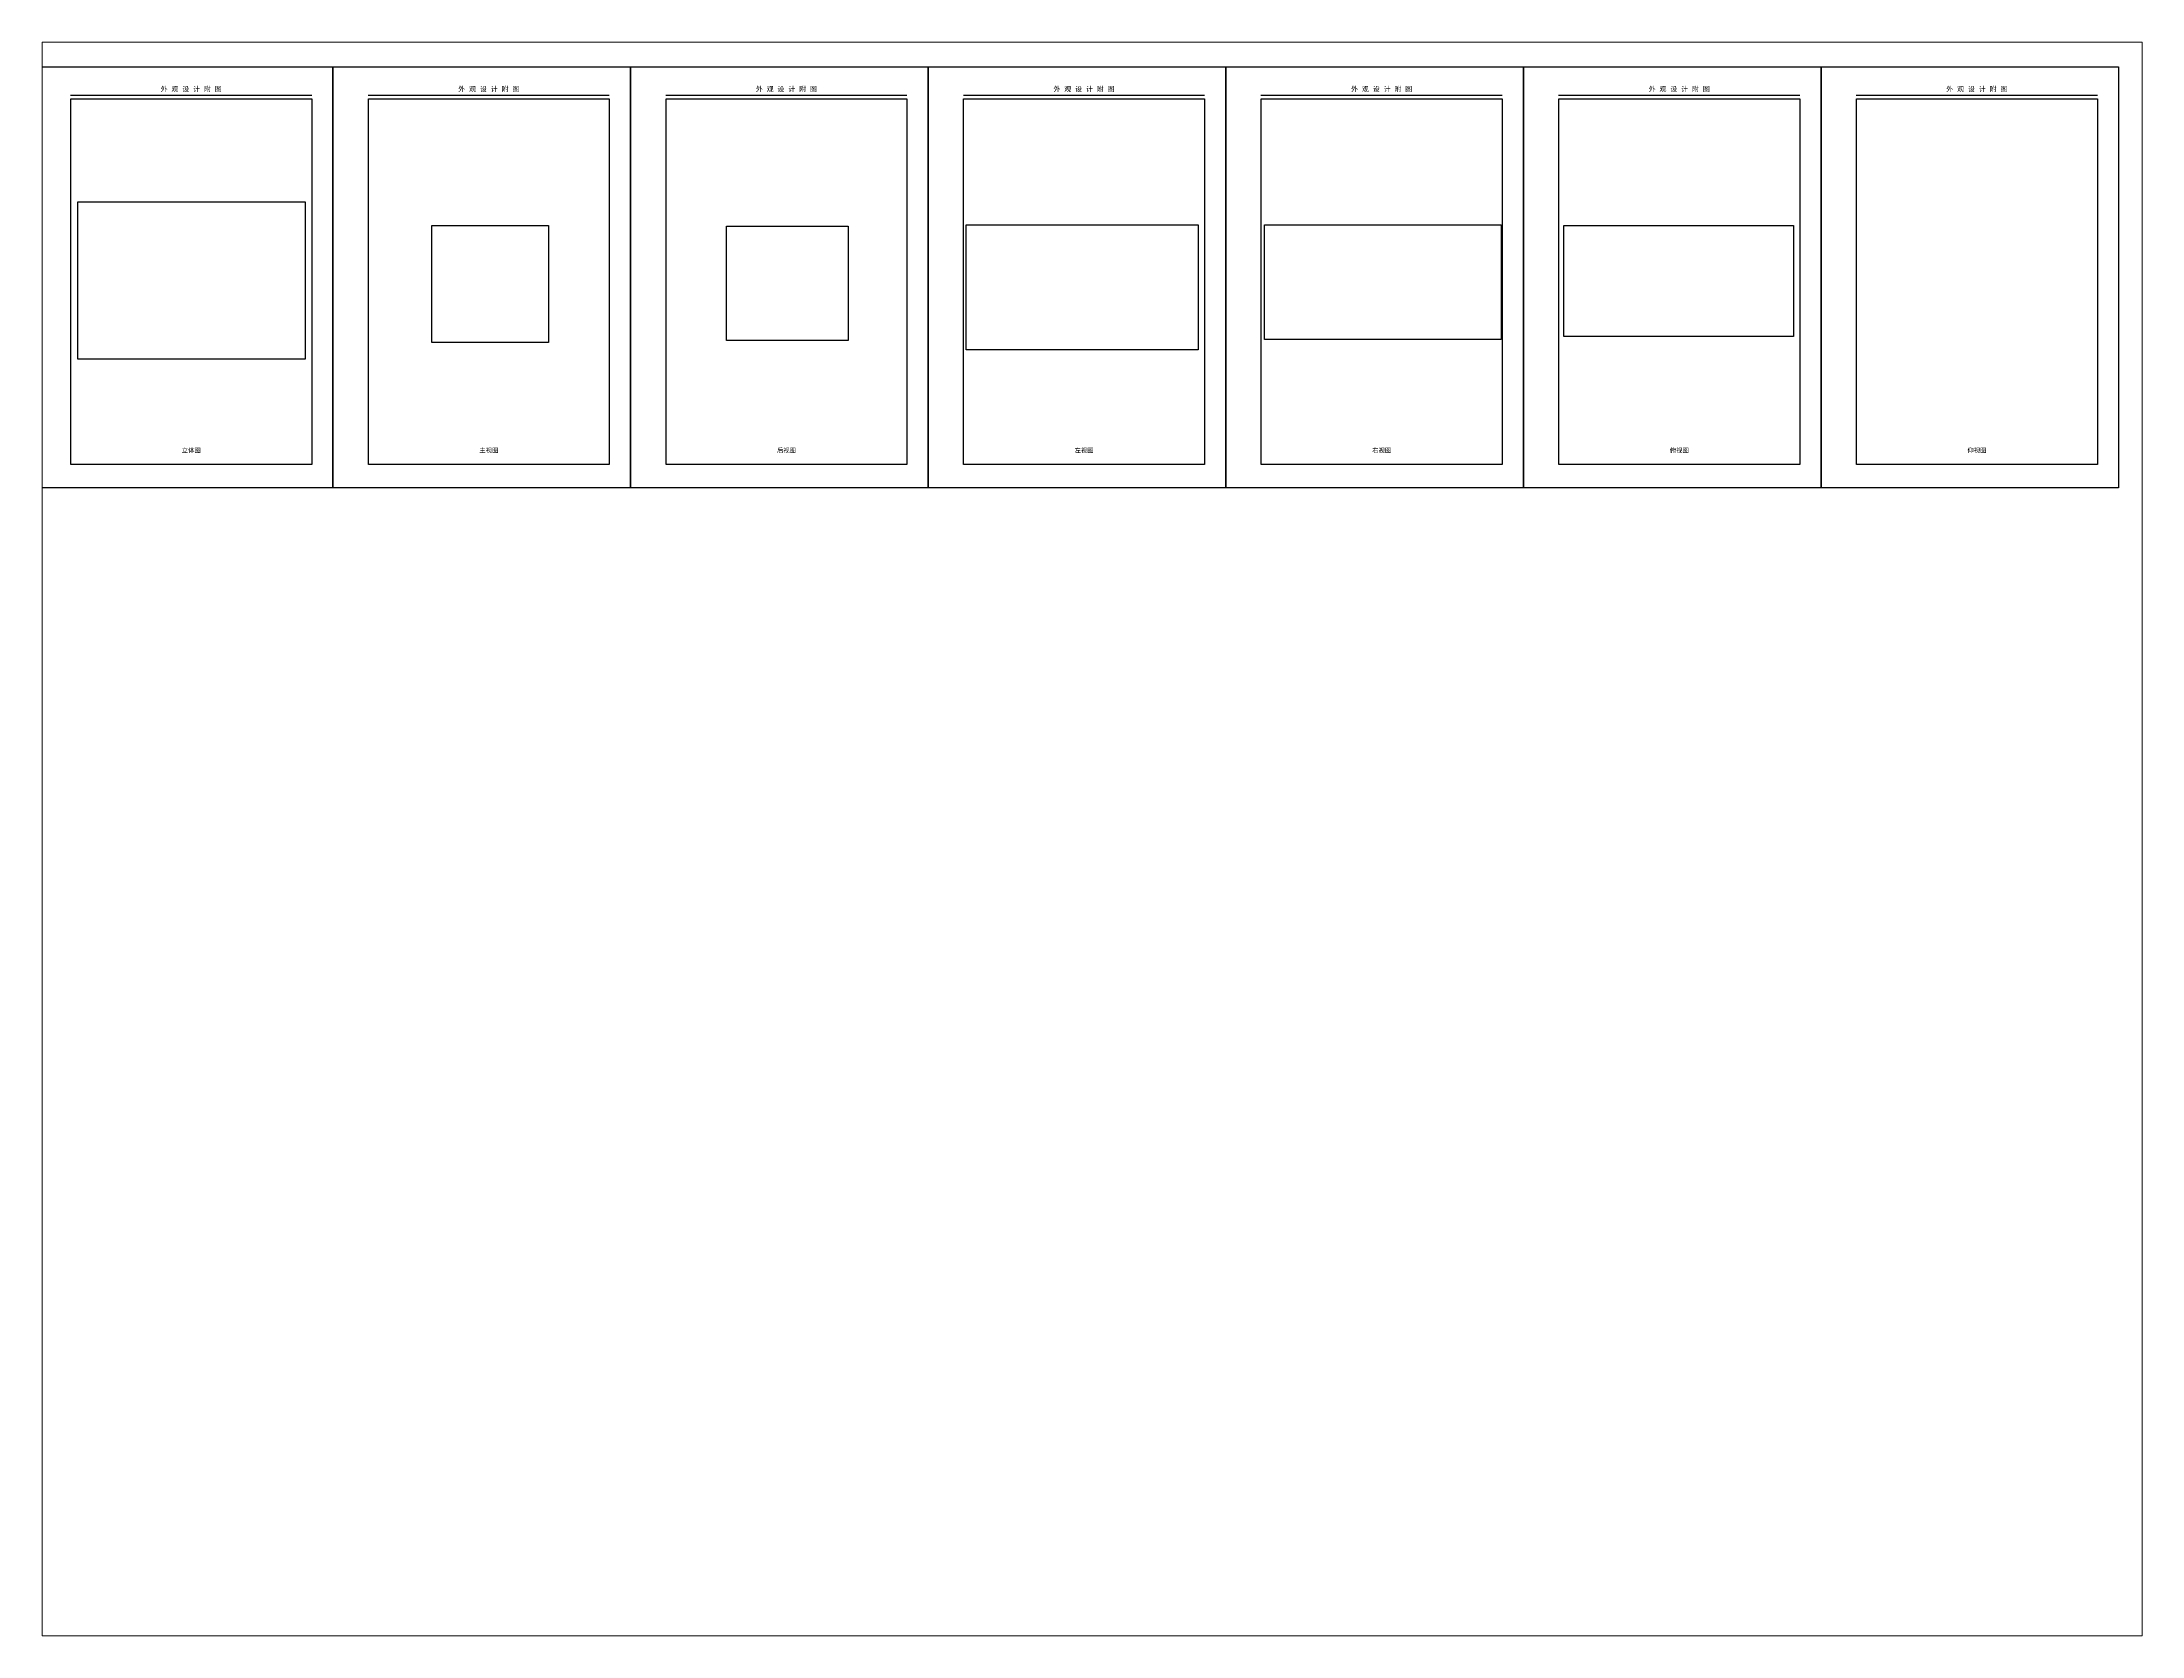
# Paper-space layout '布局1' of a CAD drawing. Header units: millimetres. Extents: x 26 to 231, y 20 to 176.
# The model-space entities are those that its viewports show. They can reach past a viewport. Long polylines and large blocks are cut down to what shows.
import ezdxf

# ---------------------------------------------------------------- set-up
doc = ezdxf.new("R2010")
doc.units = ezdxf.units.MM
doc.layers.get('0').update_dxf_attribs({"plot": 0})
doc.layers.add('A', color=7, linetype='Continuous')
doc.layers.add('图层1', color=7, linetype='Continuous')
doc.styles.get("Standard").update_dxf_attribs({"font": 'txt', "bigfont": 'gbcbig.shx'})
picture_1 = doc.add_image_def('image1.jpg', size_in_pixel=(1095, 758))
picture_2 = doc.add_image_def('image2.jpg', size_in_pixel=(806, 808))
picture_3 = doc.add_image_def('image3.jpg', size_in_pixel=(843, 790))
picture_4 = doc.add_image_def('image4.jpg', size_in_pixel=(1295, 697))
picture_5 = doc.add_image_def('image5.jpg', size_in_pixel=(1590, 773))
picture_6 = doc.add_image_def('image6.jpg', size_in_pixel=(1547, 748))

msp = doc.modelspace()

# ---------------------------------------------------------------- linework, layer by layer
at = {"color": 3, "lineweight": 25}
for points in [[(1845.9, 501.2), (2055.9, 501.2), (2055.9, 204.2), (1845.9, 204.2)], [(2055.9, 501.2), (2265.9, 501.2), (2265.9, 204.2), (2055.9, 204.2)], [(2265.9, 501.2), (2475.9, 501.2), (2475.9, 204.2), (2265.9, 204.2)], [(2475.9, 501.2), (2685.9, 501.2), (2685.9, 204.2), (2475.9, 204.2)], [(2685.9, 501.2), (2895.9, 501.2), (2895.9, 204.2), (2685.9, 204.2)], [(2895.9, 501.2), (3105.9, 501.2), (3105.9, 204.2), (2895.9, 204.2)], [(3105.9, 501.2), (3315.9, 501.2), (3315.9, 204.2), (3105.9, 204.2)]]:
    msp.add_lwpolyline(points, close=True, dxfattribs=at)
at = {"color": 1, "lineweight": 25}
for points in [[(2040.9, 220.7), (1870.9, 220.7), (1870.9, 478.7), (2040.9, 478.7)], [(2250.9, 220.7), (2080.9, 220.7), (2080.9, 478.7), (2250.9, 478.7)], [(2460.9, 220.7), (2290.9, 220.7), (2290.9, 478.7), (2460.9, 478.7)], [(2670.9, 220.7), (2500.9, 220.7), (2500.9, 478.7), (2670.9, 478.7)], [(2880.9, 220.7), (2710.9, 220.7), (2710.9, 478.7), (2880.9, 478.7)], [(3090.9, 220.7), (2920.9, 220.7), (2920.9, 478.7), (3090.9, 478.7)], [(3300.9, 220.7), (3130.9, 220.7), (3130.9, 478.7), (3300.9, 478.7)]]:
    msp.add_lwpolyline(points, close=True, dxfattribs=at)
at = {"layer": 'A', "color": 7}
for p, q in [((1870.7, 481.2), (2040.9, 481.2)), ((2080.7, 481.2), (2250.9, 481.2)), ((2290.7, 481.2), (2460.9, 481.2)), ((2500.7, 481.2), (2670.9, 481.2)), ((2710.7, 481.2), (2880.9, 481.2)), ((2920.7, 481.2), (3090.9, 481.2)), ((3130.7, 481.2), (3300.9, 481.2))]:
    msp.add_line(p, q, dxfattribs=at)

# ---------------------------------------------------------------- texts
at = {"layer": 'A', "lineweight": 25, "attachment_point": 1}
for s, insert, char_height, width in [('{\\fSimHei|b0|i0|c134|p49;外 观 设 计 附 图}', (1934.3, 487.3), 3.5, 48.007), ('{\\fSimHei|b0|i0|c134|p49;外 观 设 计 附 图}', (2144.3, 487.3), 3.5, 48.007), ('{\\fSimHei|b0|i0|c134|p49;外 观 设 计 附 图}', (2354.3, 487.3), 3.5, 48.007), ('{\\fSimHei|b0|i0|c134|p49;外 观 设 计 附 图}', (2564.3, 487.3), 3.5, 48.007), ('{\\fSimHei|b0|i0|c134|p49;外 观 设 计 附 图}', (2774.3, 487.3), 3.5, 48.007), ('{\\fSimHei|b0|i0|c134|p49;外 观 设 计 附 图}', (2984.3, 487.3), 3.5, 48.007), ('{\\fSimHei|b0|i0|c134|p49;外 观 设 计 附 图}', (3194.3, 487.3), 3.5, 48.007), ('{\\fSimSun|b0|i0|c134|p2;立体图}', (1949.2, 232.3), 3.2, 16.056), ('{\\fSimSun|b0|i0|c134|p2;主视图}', (2159.2, 232.3), 3.2, 25.51), ('{\\fSimSun|b0|i0|c134|p2;后视图}', (2369.2, 232.3), 3.2, 13.367), ('{\\fSimSun|b0|i0|c134|p2;左视图}', (2579.2, 232.3), 3.2, 13.453), ('{\\fSimSun|b0|i0|c134|p2;右视图}', (2789.2, 232.3), 3.2, 13.453), ('{\\fSimSun|b0|i0|c134|p2;俯视图}', (2999.2, 232.3), 3.2, 13.453), ('{\\fSimSun|b0|i0|c134|p2;仰视图}', (3209.2, 232.3), 3.2, 13.453)]:
    msp.add_mtext(s, dxfattribs=dict(at, insert=insert, char_height=char_height, width=width))

# ---------------------------------------------------------------- pictures from other files: only their frames are drawn
at = {"layer": '图层1', "color": 7}
image = msp.add_image(picture_1, insert=(1875.8, 295.1), size_in_units=(160.4, 111), dxfattribs=at)
image.dxf.flags = 7
image = msp.add_image(picture_2, insert=(2125.7, 306.9), size_in_units=(82.2, 82.4), dxfattribs=at)
image.dxf.flags = 7
image = msp.add_image(picture_3, insert=(2333.6, 308.3), size_in_units=(85.9, 80.5), dxfattribs=at)
image.dxf.flags = 7
image = msp.add_image(picture_4, insert=(2502.8, 301.6), size_in_units=(163.7, 88.1), dxfattribs=at)
image.dxf.flags = 7
image = msp.add_image(picture_5, insert=(2713.3, 308.8), size_in_units=(166.8, 81.1), dxfattribs=at)
image.dxf.flags = 7
image = msp.add_image(picture_6, insert=(2924.5, 311.1), size_in_units=(162, 78.3), dxfattribs=at)
image.dxf.flags = 7

psp = doc.layouts.new('布局1')

# ---------------------------------------------------------------- viewports
at = {"layer": '图层1', "color": 7}
psp.add_viewport(center=(128.5, 97.5), size=(205.6, 156), view_center_point=(2591.49, -43.43), view_height=1124.3405, dxfattribs=at)

doc.saveas('drawing.dxf')
